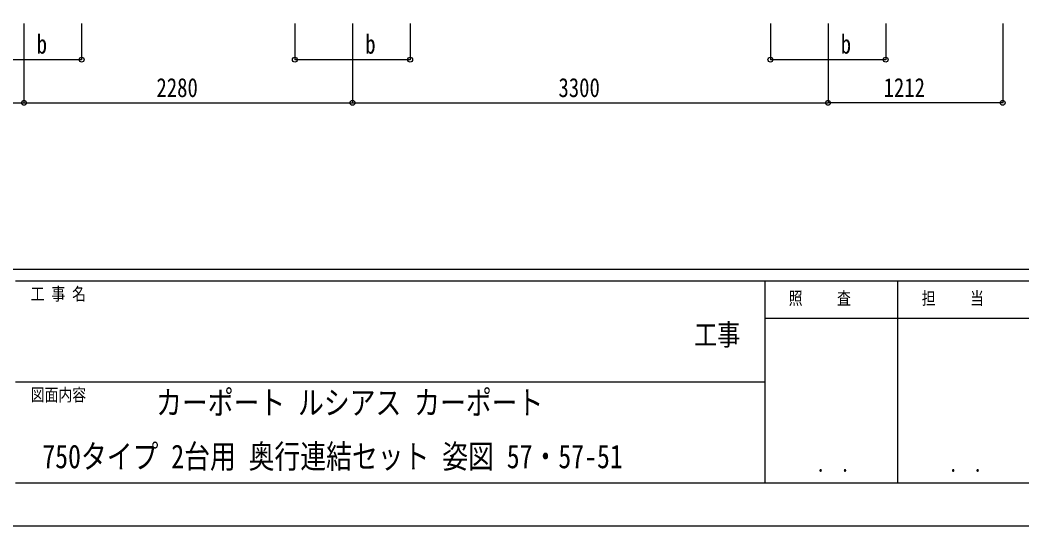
# Model space of a CAD drawing. Units: millimetres, scale not verified. Extents: x -16820 to 16820, y -11880 to 11880.
# Drawn here: x 11 to 6964, y -11880 to -8368 of the extents above; entities that cross this region are included whole.
import ezdxf
from ezdxf.enums import TextEntityAlignment as Align

# ---------------------------------------------------------------- set-up
doc = ezdxf.new("R2010")
doc.units = ezdxf.units.MM
doc.header["$LTSCALE"] = 40
for name, color, linetype in [('0-2_USER1', 3, 'Continuous'), ('0-6_YKK_D', 6, 'Continuous'), ('0-7_YKK_ZWAK', 7, 'Continuous')]:
    doc.layers.add(name, color=color, linetype=linetype)
doc.styles.add('ＭＳ ゴシック', font='')
doc.styles.get('ＭＳ ゴシック').set_extended_font_data('MS Gothic')

msp = doc.modelspace()

# ---------------------------------------------------------------- linework, layer by layer
at = {"layer": '0-6_YKK_D'}
for p, q in [((38.51, -8393.43), (38.51, -8944.43)), ((38.51, -8393.43), (38.51, -8944.43)), ((438.51, -8393.43), (438.51, -8644.43)), ((1918.51, -8393.43), (1918.51, -8644.43)), ((2318.41, -8393.43), (2318.41, -8944.43)), ((2318.41, -8393.43), (2318.41, -8944.43)), ((2718.51, -8393.43), (2718.51, -8644.43)), ((5218.51, -8393.43), (5218.51, -8644.43)), ((5618.41, -8393.43), (5618.41, -8944.43)), ((5618.41, -8393.43), (5618.41, -8944.43)), ((6018.51, -8393.43), (6018.51, -8644.43)), ((6830.51, -8393.43), (6830.51, -8944.43)), ((-361.49, -8643.43), (438.51, -8643.43)), ((1918.51, -8643.43), (2718.51, -8643.43)), ((5218.51, -8643.43), (6018.51, -8643.43)), ((-3261.49, -8943.43), (38.51, -8943.43)), ((38.51, -8943.43), (2318.41, -8943.43)), ((2318.41, -8943.43), (5618.41, -8943.43)), ((6830.51, -8943.43), (5618.41, -8943.43))]:
    msp.add_line(p, q, dxfattribs=at)
for centre in [(438.51, -8643.43), (1918.51, -8643.43), (2718.51, -8643.43), (5218.51, -8643.43), (6018.51, -8643.43), (38.51, -8943.43), (38.51, -8943.43), (2318.41, -8943.43), (2318.41, -8943.43), (5618.41, -8943.43), (5618.41, -8943.43), (6830.51, -8943.43)]:
    msp.add_circle(centre, 17, dxfattribs=at)
at = {"layer": '0-7_YKK_ZWAK'}
for p, q in [((15580.08, -10100), (-15619.92, -10100)), ((5180.08, -10180), (-19.92, -10180)), ((6100.08, -10180), (6100.08, -11580)), ((7940.08, -10440), (5180.08, -10440)), ((-19.92, -10880), (5180.08, -10880)), ((-19.92, -11580), (5180.08, -11580)), ((5180.08, -11580), (7940.08, -11580))]:
    msp.add_line(p, q, dxfattribs=at)
msp.add_lwpolyline([(-16820, -11880), (16820, -11880), (16820, 11880), (-16820, 11880)], close=True, dxfattribs=at)
msp.add_lwpolyline([(7940.08, -10180), (5180.08, -10180), (5180.08, -11580)], dxfattribs=at)

# ---------------------------------------------------------------- texts
at = {"layer": '0-2_USER1', "style": 'ＭＳ ゴシック', "width": 0.8}
for s, p in [('カーポート ルシアス カーポート', (955.33, -11155.33)), ('750タイプ 2台用 奥行連結セット 姿図 57・57-51', (165.66, -11528.67))]:
    msp.add_text(s, height=164.2, dxfattribs=at).set_placement(p, align=Align.BOTTOM_LEFT)
at = {"layer": '0-6_YKK_D', "style": 'ＭＳ ゴシック', "width": 0.8}
for s, p in [('b', (126.88, -8641.2)), ('b', (2406.88, -8641.2)), ('b', (5706.88, -8641.2)), ('2280', (957.66, -8942.63)), ('3300', (3747.61, -8942.63)), ('1212', (6003.66, -8942.63))]:
    msp.add_text(s, height=132, dxfattribs=at).set_placement(p, align=Align.BOTTOM_LEFT)
at = {"layer": '0-7_YKK_ZWAK', "style": 'ＭＳ ゴシック', "width": 0.8}
for s, height, p in [('工 事 名', 87.98, (85.08, -10340)), ('照     査', 87.98, (5345.68, -10370)), ('担     当', 87.98, (6268.88, -10370)), ('工事', 146.6, (4689.33, -10669.86)), ('図面内容', 87.98, (85.08, -11040)), ('． ．', 103.7, (5540, -11537.41)), ('． ．', 103.7, (6460, -11537.41))]:
    msp.add_text(s, height=height, dxfattribs=at).set_placement(p, align=Align.BOTTOM_LEFT)

doc.saveas('drawing.dxf')
